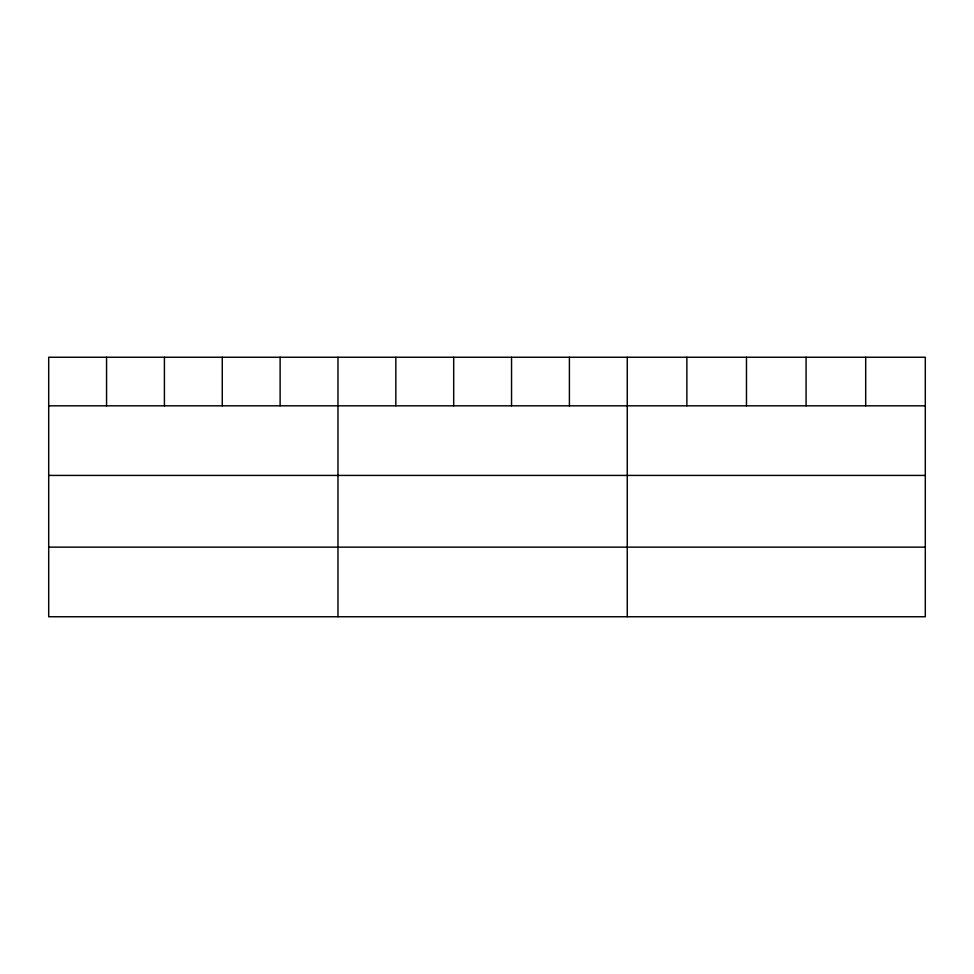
<?xml version="1.0" encoding="UTF-8"?>
<svg xmlns="http://www.w3.org/2000/svg" width="974" height="974" viewBox="0 0 974 974"><rect width="100%" height="100%" fill="white"/><g stroke="black" fill="none" stroke-linecap="round" stroke-linejoin="round"><path stroke-width="1.46" d="M925.3 405.817L925.3 616.749L48.7 616.749L48.7 357.251L925.3 357.251L925.3 405.817L48.7 405.817M48.7 475.422L925.3 475.422M48.7 547.144L925.3 547.144M865.691 357.251L865.691 405.817M806.082 357.251L806.082 405.817M746.474 357.251L746.474 405.817M686.865 357.251L686.865 405.817M627.256 357.251L627.256 616.749M569.4 357.251L569.4 405.817M511.545 357.251L511.545 405.817M453.689 357.251L453.689 405.817M395.834 357.251L395.834 405.817M337.978 357.251L337.978 616.749M280.122 357.251L280.122 405.817M222.267 357.251L222.267 405.817M164.411 357.251L164.411 405.817M106.556 357.251L106.556 405.817"/></g></svg>
